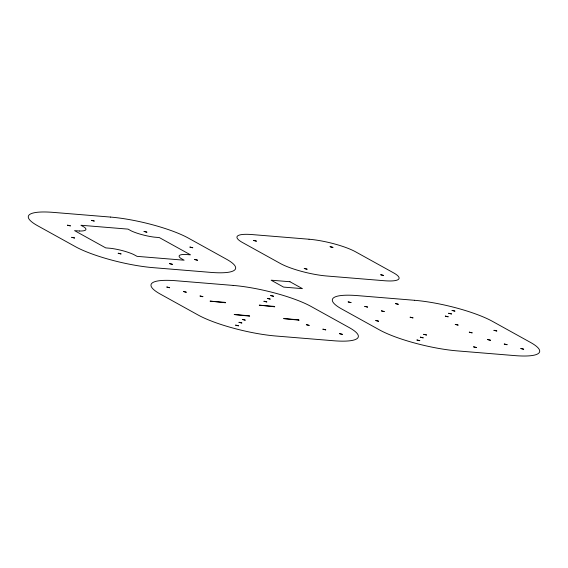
<?xml version="1.0" encoding="UTF-8"?>
<svg xmlns="http://www.w3.org/2000/svg" width="568" height="568" viewBox="0 0 568 568"><rect width="100%" height="100%" fill="white"/><g stroke="black" fill="none" stroke-linecap="round" stroke-linejoin="round"><path stroke-width="0.85" d="M67.564 225.191L70.354 225.865L67.564 225.191M71.774 237.325L74.564 237.992L71.774 237.325M91.427 220.363L94.217 221.037L91.427 220.363M118.215 253.25L121.005 253.924L118.215 253.25M144.066 231.467L146.856 232.142L144.066 231.467M169.569 263.637L172.36 264.312L169.569 263.637M166.857 287.046L169.647 287.72L166.857 287.046M189.953 247.087L192.744 247.754L189.953 247.087M183.464 291.533L186.254 292.2L183.464 291.533M194.718 259.519L197.515 260.194L194.718 259.519M200.071 296.013L202.861 296.688L200.071 296.013M253.605 240.449L256.402 241.123L253.605 240.449M235.642 325.144L238.432 325.819L235.642 325.144M239.014 322.297L241.812 322.972L239.014 322.297M242.394 319.45L245.184 320.125L242.394 319.45M263.985 301.253L266.782 301.928L263.985 301.253M267.365 298.406L270.155 299.08L267.365 298.406M270.737 295.566L273.535 296.233L270.737 295.566M304.263 268.501L307.054 269.175L304.263 268.501M330.114 246.718L332.905 247.392L330.114 246.718M306.329 324.697L309.12 325.372L306.329 324.697M322.936 329.184L325.727 329.852L322.936 329.184M348.191 301.913L350.988 302.588L348.191 301.913M339.543 333.664L342.334 334.339L339.543 333.664M364.798 306.393L367.595 307.068L364.798 306.393M380.766 274.777L383.563 275.445L380.766 274.777M375.81 320.544L378.6 321.211L375.81 320.544M381.412 310.881L384.202 311.555L381.412 310.881M395.456 303.582L398.253 304.256L395.456 303.582M410.16 317.207L412.95 317.881L410.16 317.207M416.976 340.012L419.773 340.679L416.976 340.012M420.355 337.165L423.146 337.839L420.355 337.165M423.728 334.318L426.525 334.992L423.728 334.318M445.326 316.12L448.116 316.795L445.326 316.12M448.699 313.273L451.496 313.948L448.699 313.273M452.078 310.433L454.869 311.101L452.078 310.433M455.273 324.399L458.064 325.074L455.273 324.399M469.303 332.173L472.1 332.848L469.303 332.173M473.598 346.863L476.396 347.531L473.598 346.863M487.663 339.565L490.461 340.239L487.663 339.565M493.982 330.306L496.78 330.981L493.982 330.306M504.27 344.045L507.068 344.719L504.27 344.045M520.877 348.532L523.675 349.206L520.877 348.532M79.626 231.013L74.543 230.622L105.726 247.889L110.895 248.337A20.498 4.224 13.3 0 1 133.579 254.464L137.044 256.346L184.138 260.208L180.816 258.334A20.498 4.224 13.3 0 1 185.424 254.45L190.507 254.84L159.324 237.573L154.155 237.126A20.498 4.224 13.3 0 1 131.464 230.999L128.006 229.117L80.904 225.255L84.234 227.129A20.498 4.224 13.3 0 1 79.626 231.013M110.497 217.075L53.456 212.396A57.659 11.885 13.3 0 0 37.63 225.737L75.402 246.654A57.659 11.885 13.3 0 0 153.254 267.67L210.749 272.384A57.098 11.772 13.3 0 0 226.426 259.178L188.356 238.091A57.659 11.885 13.3 0 0 110.497 217.075M309.02 239.234L251.979 234.563A34.463 7.107 13.3 0 0 242.522 242.536L280.287 263.453A34.463 7.107 13.3 0 0 326.827 276.012L384.323 280.727A33.902 6.993 13.3 0 0 393.631 272.889L355.561 251.801A34.463 7.107 13.3 0 0 309.02 239.234M289.957 281.735L271.121 280.194L283.595 287.103L302.432 288.643L289.957 281.735M233.199 285.427L176.151 280.755A57.659 11.885 13.3 0 0 160.325 294.089L198.097 315.006A57.659 11.885 13.3 0 0 275.949 336.022L333.451 340.736A57.098 11.772 13.3 0 0 349.121 327.53L311.051 306.443A57.659 11.885 13.3 0 0 233.199 285.427M414.534 300.294L357.492 295.616A57.659 11.885 13.3 0 0 341.666 308.956L379.431 329.873A57.659 11.885 13.3 0 0 457.29 350.889L514.785 355.603A57.098 11.772 13.3 0 0 530.455 342.397L492.385 321.31A57.659 11.885 13.3 0 0 414.534 300.294M224.743 302.339L210.025 301.132L225.524 302.772L224.743 302.339M274.003 306.379L259.285 305.172L274.784 306.812L274.003 306.379M248.912 315.73L234.194 314.523L249.693 316.156L248.912 315.73M298.363 319.784L283.645 318.577L299.144 320.21L298.363 319.784"/></g></svg>
